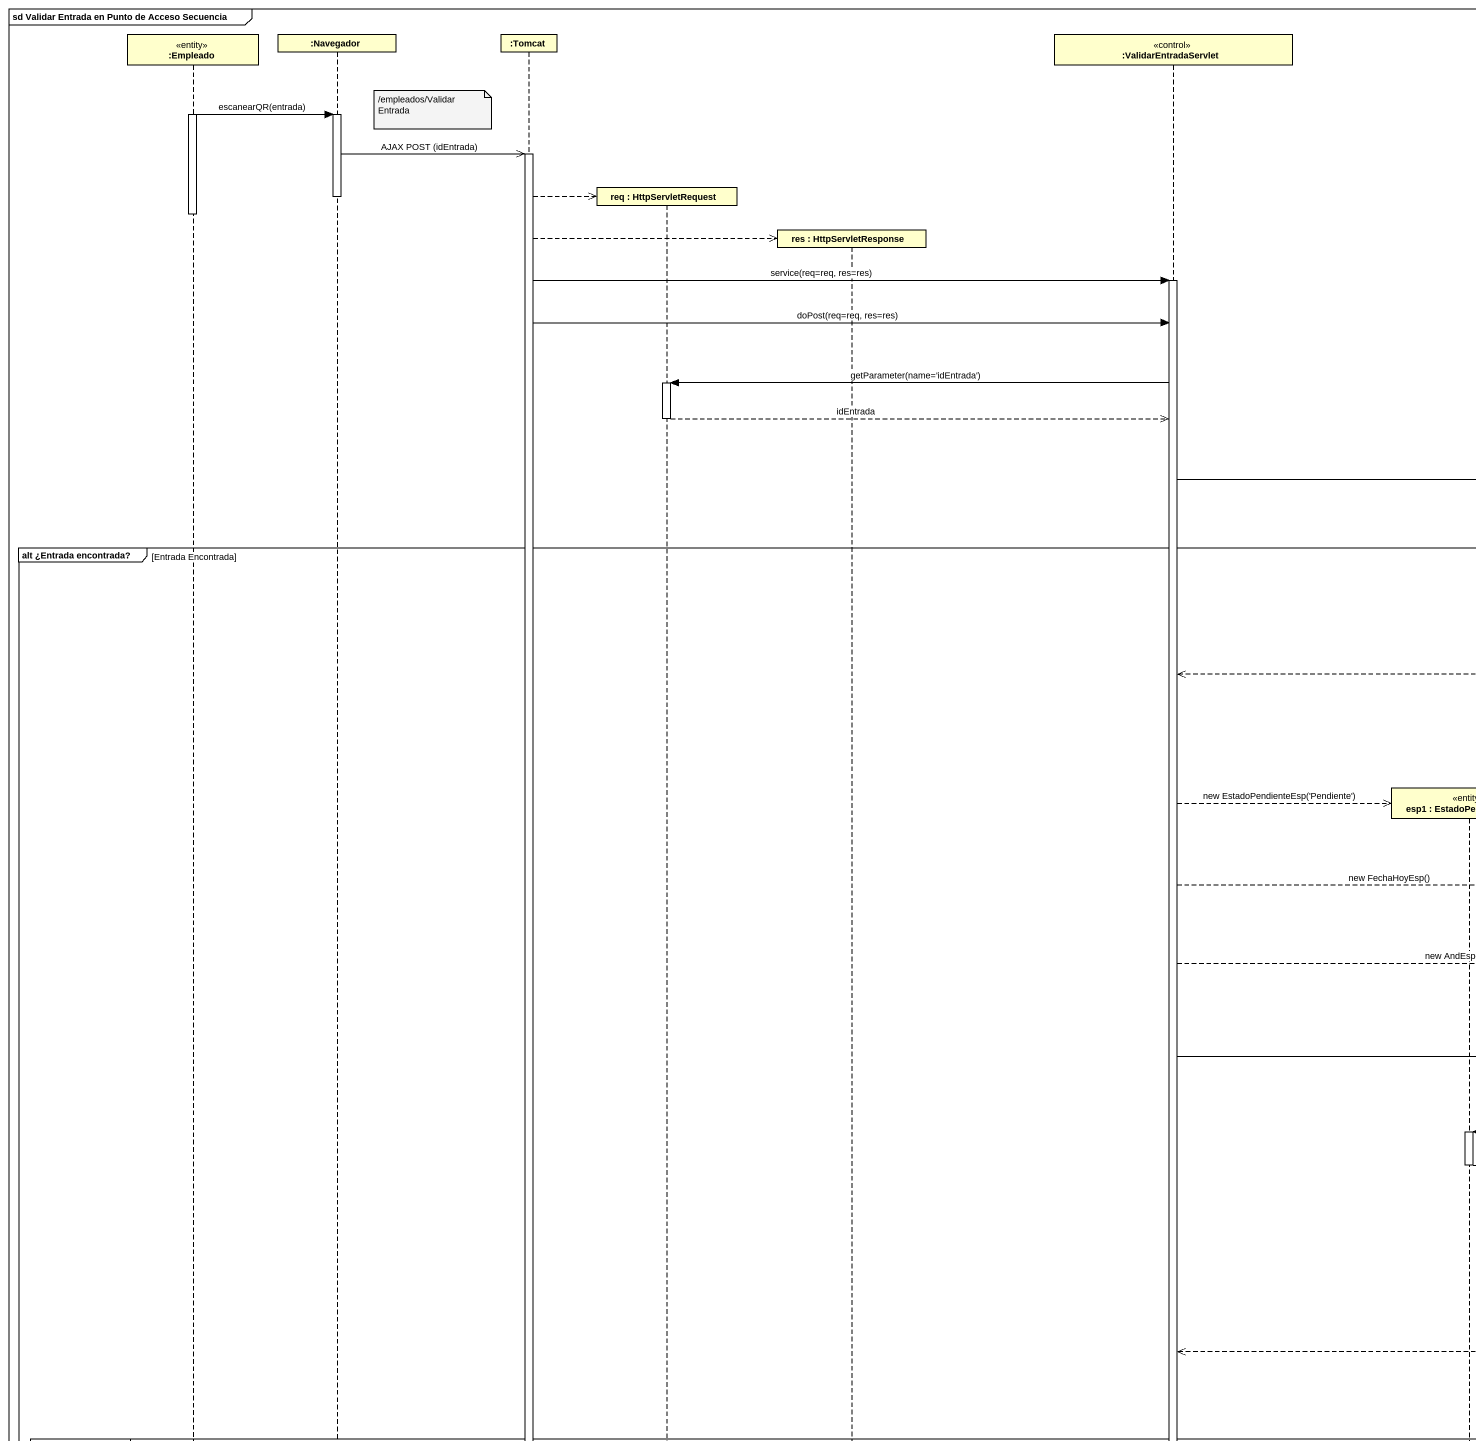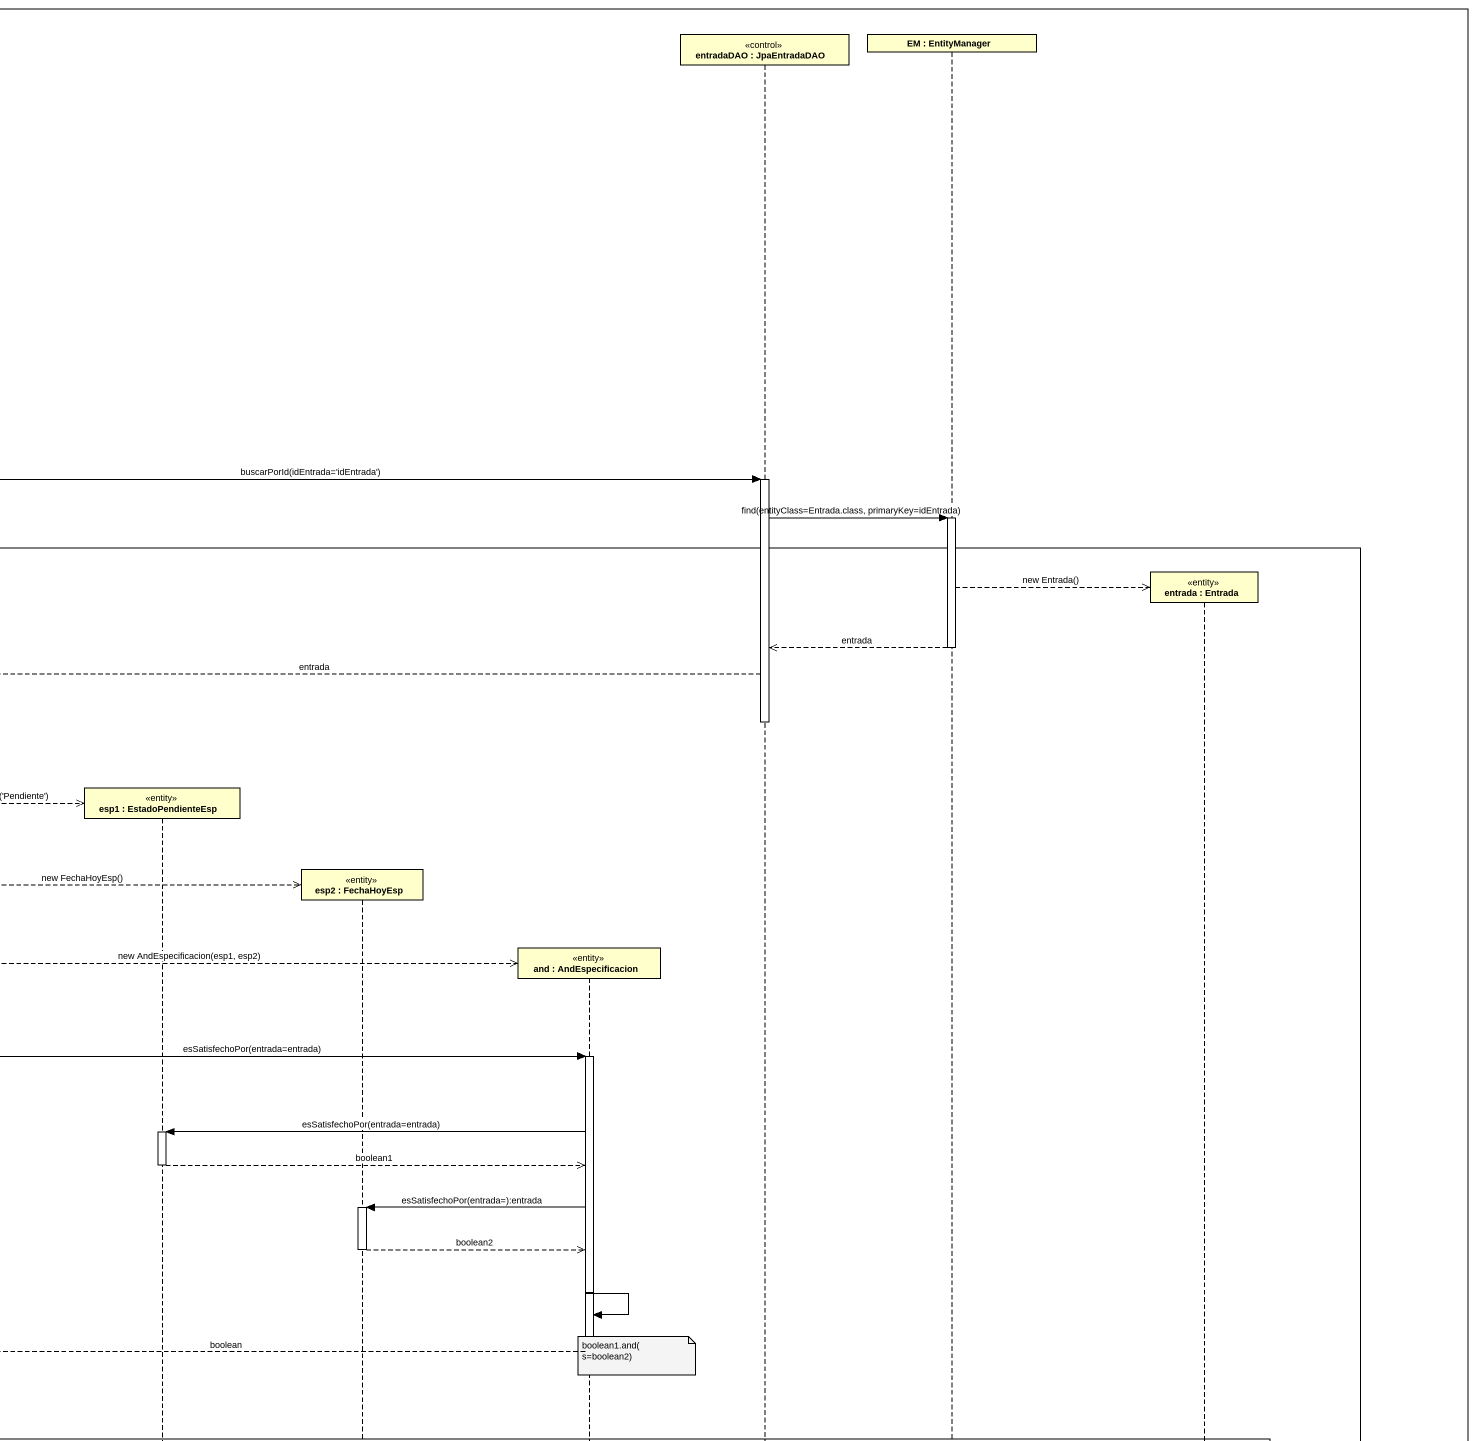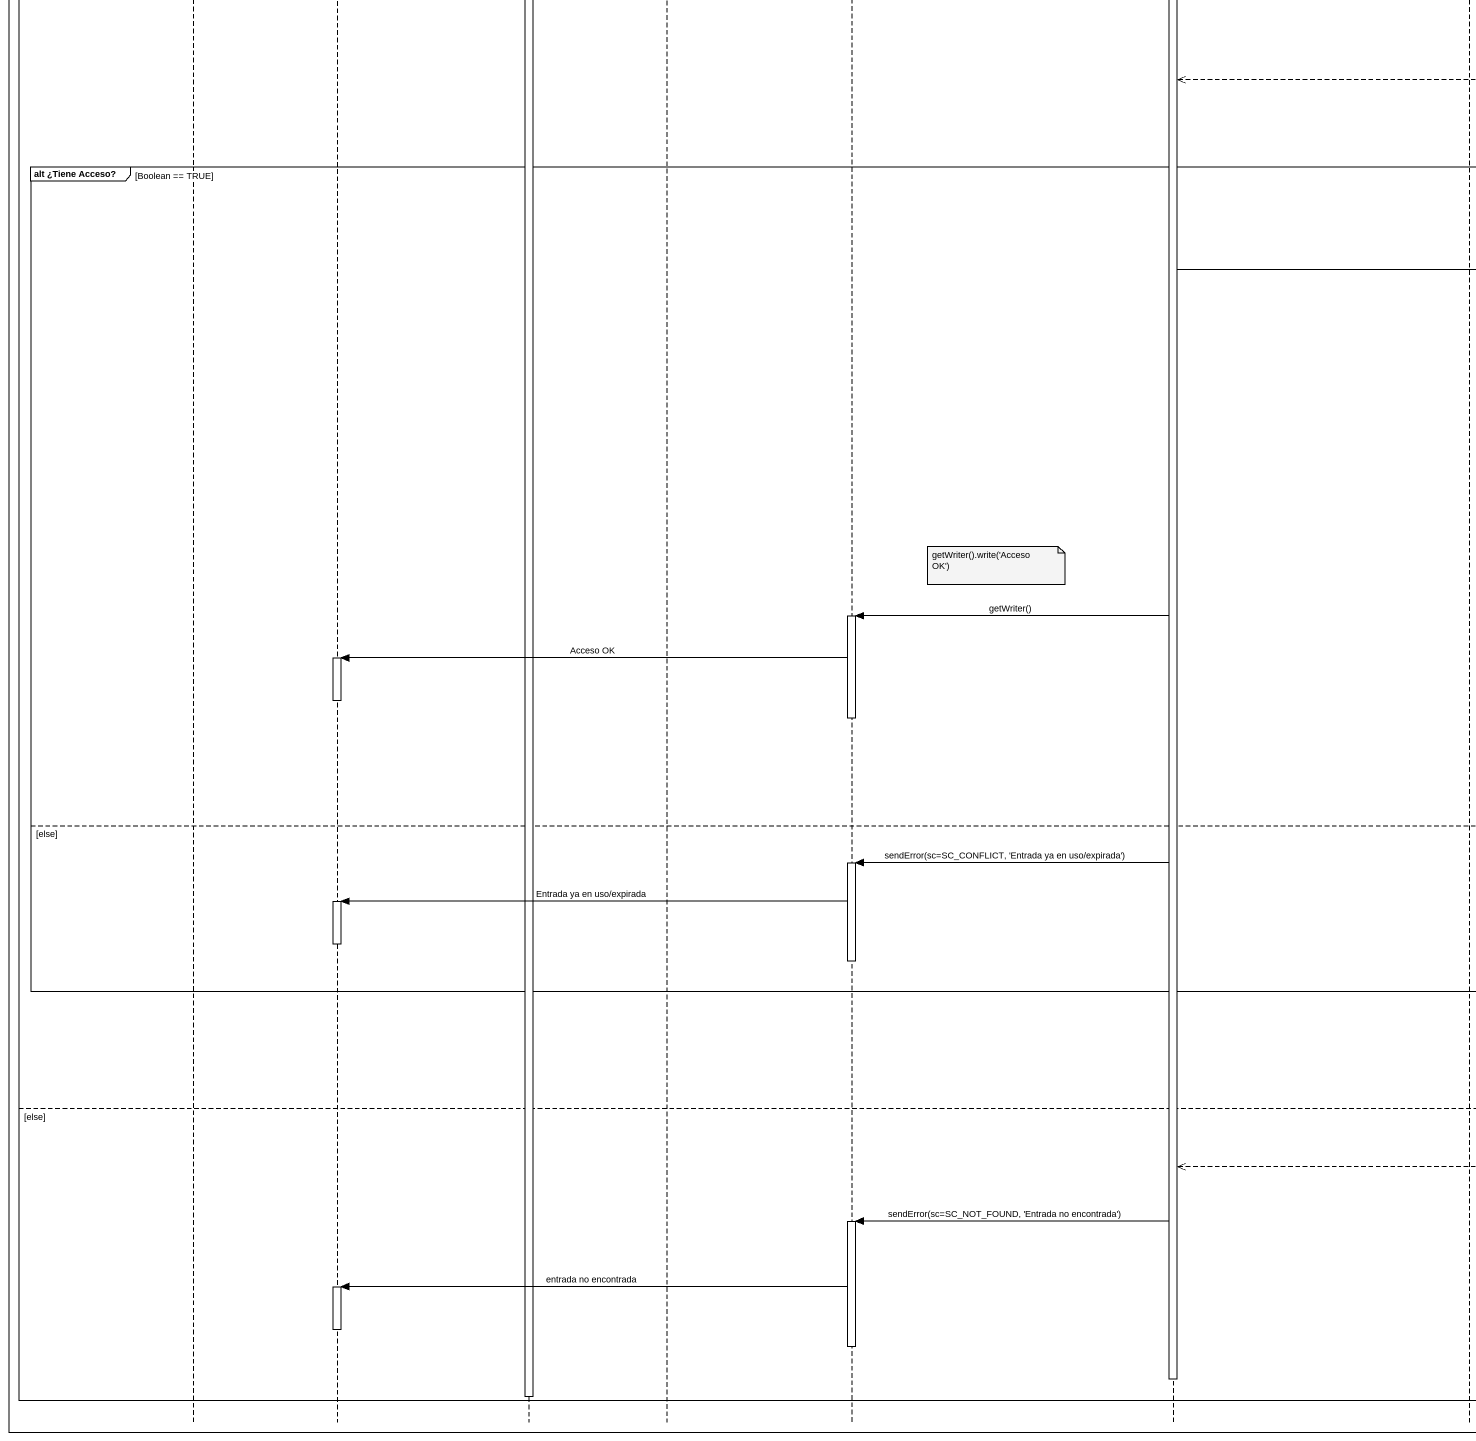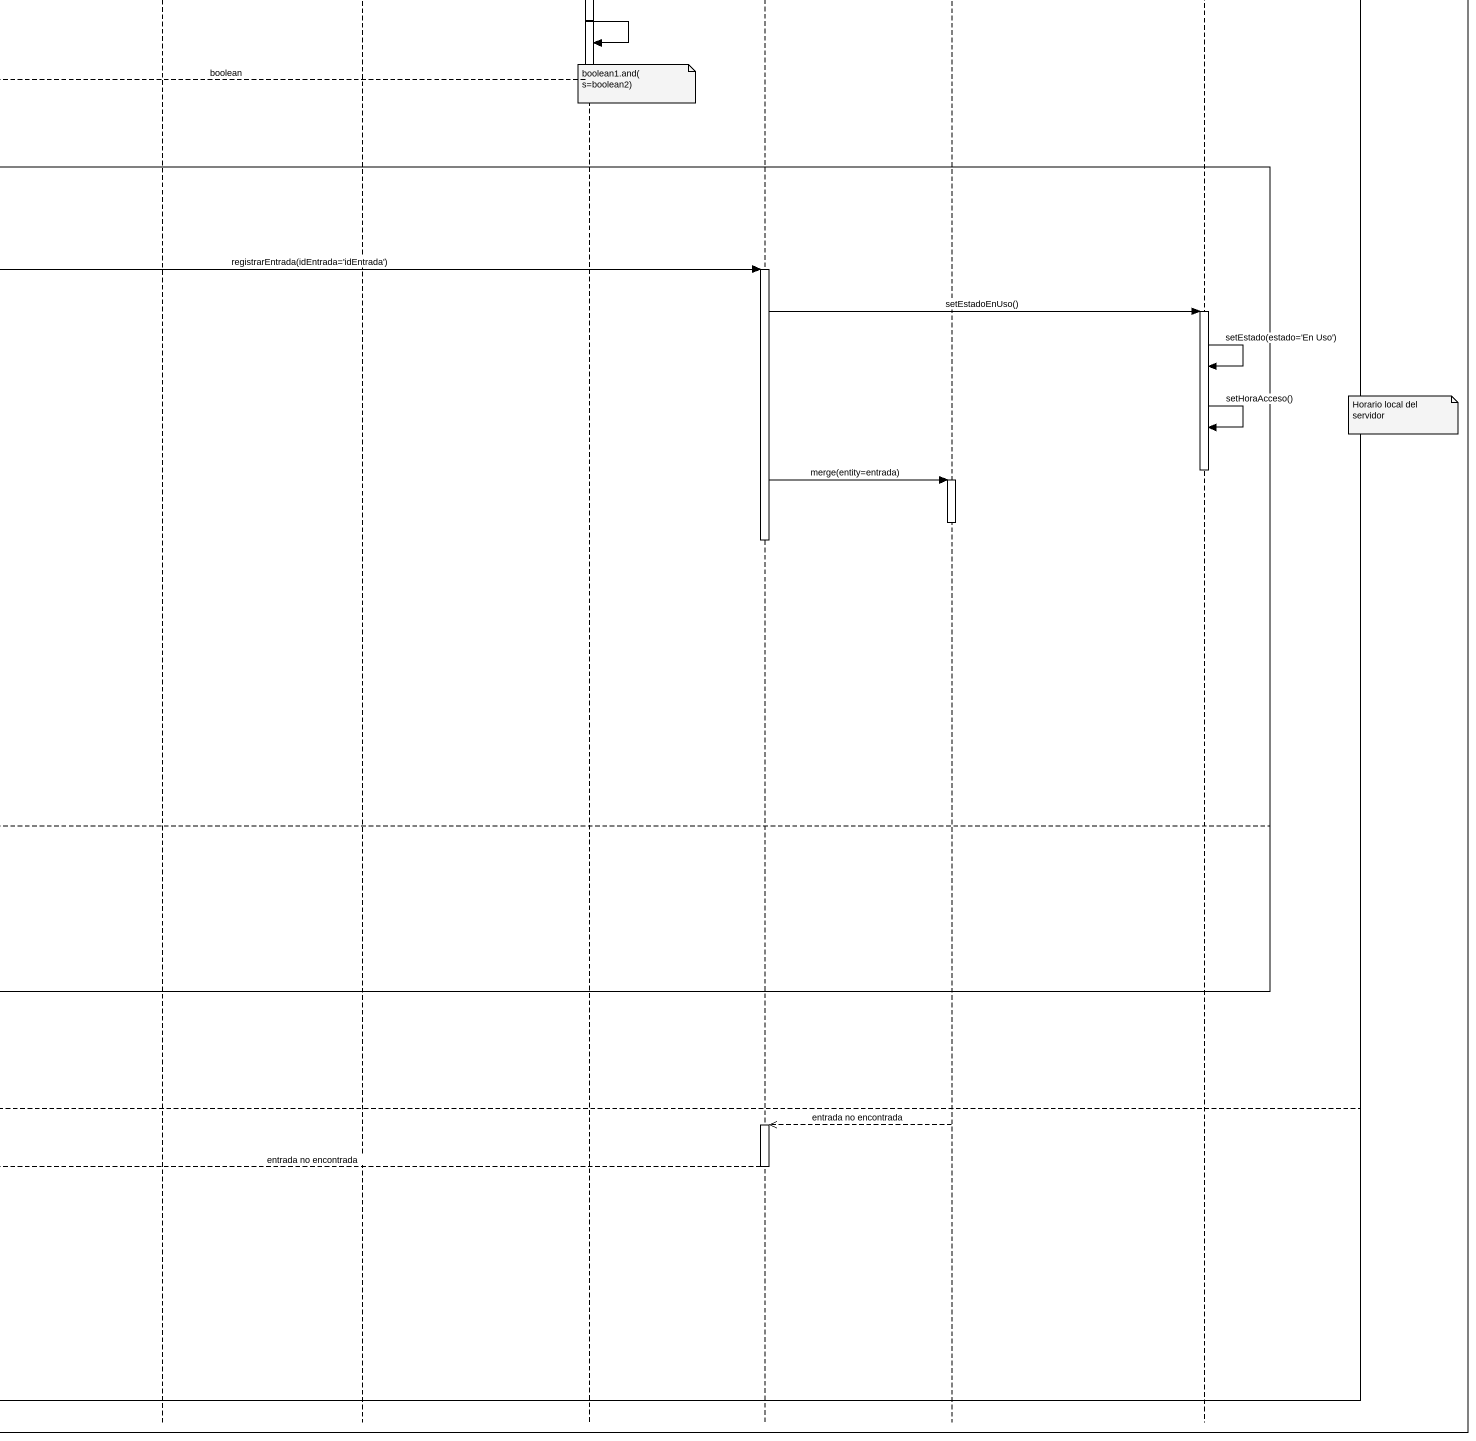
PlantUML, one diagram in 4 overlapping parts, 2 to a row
@startuml
mainframe sd Validar Entrada en Punto de Acceso Secuencia
hide footbox
participant ":Empleado" as Empleado <<entity>>
participant ":Navegador" as Navegador
participant ":Tomcat" as Tomcat
participant "req : HttpServletRequest" as req
participant "res : HttpServletResponse" as res
participant ":ValidarEntradaServlet" as ValidarEntradaServlet <<control>>
participant "esp1 : EstadoPendienteEsp" as esp1 <<entity>>
participant "esp2 : FechaHoyEsp" as esp2 <<entity>>
participant "and : AndEspecificacion" as and <<entity>>
participant "entradaDAO : JpaEntradaDAO" as entradaDAO <<control>>
participant "EM : EntityManager" as EM
participant "entrada : Entrada" as entrada <<entity>>

note right of Navegador : /empleados/ValidarEntrada
activate Empleado
Empleado -> Navegador : escanearQR(entrada)
activate Navegador
Navegador ->> Tomcat : AJAX POST (idEntrada)
activate Tomcat
Tomcat -->> req **
deactivate Navegador
deactivate Empleado
Tomcat -->> res **
Tomcat -> ValidarEntradaServlet : service(req=req, res=res)
activate ValidarEntradaServlet
Tomcat -> ValidarEntradaServlet : doPost(req=req, res=res)
ValidarEntradaServlet -> req : getParameter(name='idEntrada')
activate req
req -->> ValidarEntradaServlet : idEntrada
deactivate req
ValidarEntradaServlet -> entradaDAO : buscarPorId(idEntrada='idEntrada')
activate entradaDAO
entradaDAO -> EM : find(entityClass=Entrada.class, primaryKey=idEntrada)
activate EM
group alt ¿Entrada encontrada? [Entrada Encontrada]
  EM -->> entrada ** : new Entrada()
  EM -->> entradaDAO : entrada
  deactivate EM
  entradaDAO -->> ValidarEntradaServlet : entrada
  deactivate entradaDAO
  ValidarEntradaServlet -->> esp1 ** : new EstadoPendienteEsp('Pendiente')
  ValidarEntradaServlet -->> esp2 ** : new FechaHoyEsp()
  ValidarEntradaServlet -->> and ** : new AndEspecificacion(esp1, esp2)
  ValidarEntradaServlet -> and : esSatisfechoPor(entrada=entrada)
  activate and
  and -> esp1 : esSatisfechoPor(entrada=entrada)
  activate esp1
  esp1 -->> and : boolean1
  deactivate esp1
  and -> esp2 : esSatisfechoPor(entrada=):entrada
  activate esp2
  esp2 -->> and : boolean2
  deactivate esp2
  and -> and
  and -->> ValidarEntradaServlet : boolean
  deactivate and
  note over and : boolean1.and(s=boolean2)
  group alt ¿Tiene Acceso? [Boolean == TRUE]
    ValidarEntradaServlet -> entradaDAO : registrarEntrada(idEntrada='idEntrada')
    activate entradaDAO
    entradaDAO -> entrada : setEstadoEnUso()
    activate entrada
    entrada -> entrada : setEstado(estado='En Uso')
    note right of entrada : Horario local del servidor
    entrada -> entrada : setHoraAcceso()
    deactivate entrada
    entradaDAO -> EM : merge(entity=entrada)
    activate EM
    deactivate EM
    deactivate entradaDAO
    note right of res : getWriter().write('Acceso OK')
    ValidarEntradaServlet -> res : getWriter()
    activate res
    res -> Navegador : Acceso OK
    activate Navegador
    deactivate Navegador
    deactivate res
  else else
    ValidarEntradaServlet -> res : sendError(sc=SC_CONFLICT, 'Entrada ya en uso/expirada')
    activate res
    res -> Navegador : Entrada ya en uso/expirada
    activate Navegador
    deactivate Navegador
    deactivate res
  end
else else
  EM -->> entradaDAO : entrada no encontrada
  activate entradaDAO
  entradaDAO -->> ValidarEntradaServlet : entrada no encontrada
  deactivate entradaDAO
  ValidarEntradaServlet -> res : sendError(sc=SC_NOT_FOUND, 'Entrada no encontrada')
  activate res
  res -> Navegador : entrada no encontrada
  activate Navegador
  deactivate Navegador
  deactivate res
  deactivate ValidarEntradaServlet
  deactivate Tomcat
end
@enduml
